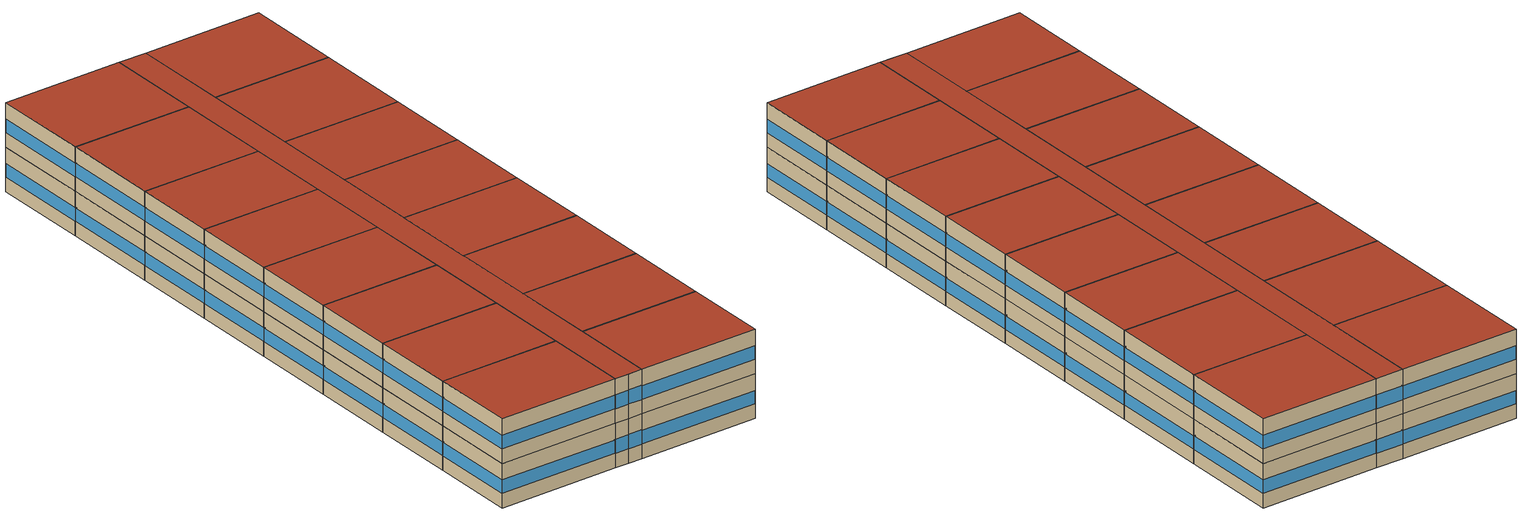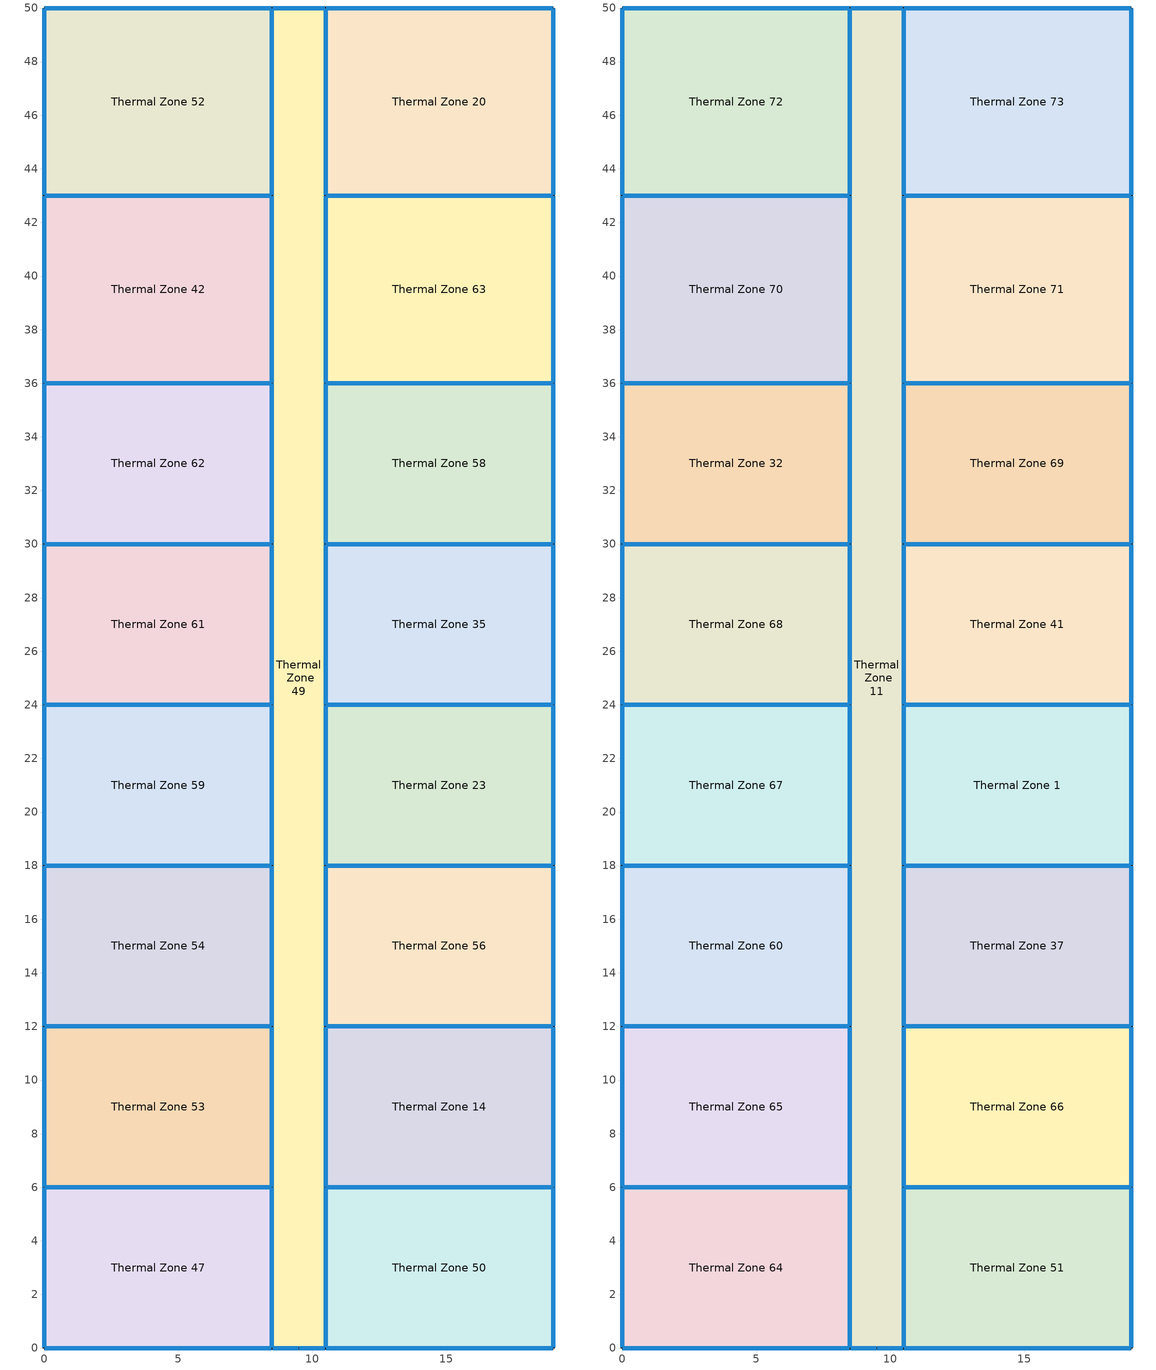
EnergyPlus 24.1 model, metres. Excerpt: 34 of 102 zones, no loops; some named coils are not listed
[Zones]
Thermal Zone 14
 floor ground (Generic Ground Slab 6A 20112020): 19,12 19,6 10.5,6 10.5,12 z6.1
 wall outside (Customized opaque construction {43577338-bb1a-47c1-a31a-39af3f5bfda6} to conductance of 0.247): 19,6 19,12 10.5,12 10.5,6 19,6 z6.1:9.14
 window (Customized Fenestration: u=2.38): 19,6.03 19,11.97 / 10.53,6 18.97,6 / 10.5,11.97 10.5,6.03 / 18.97,12 10.53,12 z7.1:8.02
 roof outside (Typical IEAD Roof 20112019 6A): 19,6 19,12 10.5,12 10.5,6 z9.14
Thermal Zone 20
 floor ground (Generic Ground Slab 6A 20112020): 19,50 19,43 10.5,43 10.5,50 z6.1
 wall outside (Customized opaque construction {43577338-bb1a-47c1-a31a-39af3f5bfda6} to conductance of 0.247): 10.5,50 10.5,43 19,43 19,50 10.5,50 z6.1:9.14
 window (Customized Fenestration: u=2.38): 10.5,49.97 10.5,43.03 / 18.97,50 10.53,50 / 19,43.03 19,49.97 / 10.53,43 18.97,43 z7.1:8.02
 roof outside (Typical IEAD Roof 20112019 6A): 19,43 19,50 10.5,50 10.5,43 z9.14
Thermal Zone 23
 floor ground (Generic Ground Slab 6A 20112020): 19,24 19,18 10.5,18 10.5,24 z6.1
 wall outside (Customized opaque construction {43577338-bb1a-47c1-a31a-39af3f5bfda6} to conductance of 0.247): 19,18 19,24 10.5,24 10.5,18 19,18 z6.1:9.14
 window (Customized Fenestration: u=2.38): 19,18.03 19,23.97 / 10.53,18 18.97,18 / 10.5,23.97 10.5,18.03 / 18.97,24 10.53,24 z7.1:8.02
 roof outside (Typical IEAD Roof 20112019 6A): 19,18 19,24 10.5,24 10.5,18 z9.14
Thermal Zone 35
 floor ground (Generic Ground Slab 6A 20112020): 19,30 19,24 10.5,24 10.5,30 z6.1
 wall outside (Customized opaque construction {43577338-bb1a-47c1-a31a-39af3f5bfda6} to conductance of 0.247): 19,24 19,30 10.5,30 10.5,24 19,24 z6.1:9.14
 window (Customized Fenestration: u=2.38): 19,24.03 19,29.97 / 10.53,24 18.97,24 / 10.5,29.97 10.5,24.03 / 18.97,30 10.53,30 z7.1:8.02
 roof outside (Typical IEAD Roof 20112019 6A): 19,24 19,30 10.5,30 10.5,24 z9.14
Thermal Zone 42
 floor ground (Generic Ground Slab 6A 20112020): 8.5,43 8.5,36 0,36 0,43 z6.1
 wall outside (Customized opaque construction {43577338-bb1a-47c1-a31a-39af3f5bfda6} to conductance of 0.247): 0,43 0,36 8.5,36 8.5,43 0,43 z6.1:9.14
 window (Customized Fenestration: u=2.38): 0,42.97 0,36.03 / 8.47,43 0.03,43 / 8.5,36.03 8.5,42.97 / 0.03,36 8.47,36 z7.1:8.02
 roof outside (Typical IEAD Roof 20112019 6A): 8.5,36 8.5,43 0,43 0,36 z9.14
Thermal Zone 47
 floor ground (Generic Ground Slab 6A 20112020): 8.5,6 8.5,0 0,0 0,6 z6.1
 wall outside (Customized opaque construction {43577338-bb1a-47c1-a31a-39af3f5bfda6} to conductance of 0.247): 8.5,0 8.5,6 0,6 0,0 8.5,0 z6.1:9.14
 window (Customized Fenestration: u=2.38): 8.5,0.03 8.5,5.97 / 0.03,0 8.47,0 / 0,5.97 0,0.03 / 8.47,6 0.03,6 z7.1:8.02
 roof outside (Typical IEAD Roof 20112019 6A): 8.5,0 8.5,6 0,6 0,0 z9.14
Thermal Zone 49
 floor ground (Generic Ground Slab 6A 20112020): 10.5,50 10.5,0 8.5,0 8.5,50 z6.1
 wall outside (Customized opaque construction {43577338-bb1a-47c1-a31a-39af3f5bfda6} to conductance of 0.247): 10.5,0 10.5,6 10.5,12 10.5,18 10.5,24 10.5,30 10.5,36 10.5,43 10.5,50 8.5,50 8.5,43 8.5,36 8.5,30 8.5,24 8.5,18 8.5,12 8.5,6 8.5,0 9.5,0 10.5,0 z6.1:9.14
 window (Customized Fenestration: u=2.38): 10.5,0.03 10.5,5.97 / 8.5,5.97 8.5,0.03 / 8.5,11.97 8.5,6.03 / 8.5,17.97 8.5,12.03 / 8.5,23.97 8.5,18.03 / 8.5,29.97 8.5,24.03 / 8.5,35.97 8.5,30.03 / 8.5,42.97 8.5,36.03 / 8.5,49.97 8.5,43.03 / 10.5,43.03 10.5,49.97 / 10.5,36.03 10.5,42.97 / 10.5,30.03 10.5,35.97 / 10.5,24.03 10.5,29.97 / 10.5,18.03 10.5,23.97 / 10.5,12.03 10.5,17.97 / 10.5,6.03 10.5,11.97 z7.1:8.02; 9.53,0 10.47,0 / 8.53,0 9.47,0 z7.1:8.06; 10.47,50 8.53,50 z7.1:8.03
 roof outside (Typical IEAD Roof 20112019 6A): 10.5,0 10.5,50 8.5,50 8.5,0 z9.14
Thermal Zone 50
 floor ground (Generic Ground Slab 6A 20112020): 19,6 19,0 10.5,0 10.5,6 z6.1
 wall outside (Customized opaque construction {43577338-bb1a-47c1-a31a-39af3f5bfda6} to conductance of 0.247): 19,0 19,6 10.5,6 10.5,0 19,0 z6.1:9.14
 window (Customized Fenestration: u=2.38): 19,0.03 19,5.97 / 10.53,0 18.97,0 / 10.5,5.97 10.5,0.03 / 18.97,6 10.53,6 z7.1:8.02
 roof outside (Typical IEAD Roof 20112019 6A): 19,0 19,6 10.5,6 10.5,0 z9.14
Thermal Zone 52
 floor ground (Generic Ground Slab 6A 20112020): 8.5,50 8.5,43 0,43 0,50 z6.1
 wall outside (Customized opaque construction {43577338-bb1a-47c1-a31a-39af3f5bfda6} to conductance of 0.247): 0,50 0,43 8.5,43 8.5,50 0,50 z6.1:9.14
 window (Customized Fenestration: u=2.38): 0,49.97 0,43.03 / 8.47,50 0.03,50 / 8.5,43.03 8.5,49.97 / 0.03,43 8.47,43 z7.1:8.02
 roof outside (Typical IEAD Roof 20112019 6A): 8.5,43 8.5,50 0,50 0,43 z9.14
Thermal Zone 53
 floor ground (Generic Ground Slab 6A 20112020): 0,12 8.5,12 8.5,6 0,6 z6.1
 wall outside (Customized opaque construction {43577338-bb1a-47c1-a31a-39af3f5bfda6} to conductance of 0.247): 8.5,6 8.5,12 0,12 0,6 8.5,6 z6.1:9.14
 window (Customized Fenestration: u=2.38): 8.5,6.03 8.5,11.97 / 0.03,6 8.47,6 / 0,11.97 0,6.03 / 8.47,12 0.03,12 z7.1:8.02
 roof outside (Typical IEAD Roof 20112019 6A): 8.5,6 8.5,12 0,12 0,6 z9.14
Thermal Zone 54
 floor ground (Generic Ground Slab 6A 20112020): 8.5,18 8.5,12 0,12 0,18 z6.1
 wall outside (Customized opaque construction {43577338-bb1a-47c1-a31a-39af3f5bfda6} to conductance of 0.247): 8.5,12 8.5,18 0,18 0,12 8.5,12 z6.1:9.14
 window (Customized Fenestration: u=2.38): 8.5,12.03 8.5,17.97 / 0.03,12 8.47,12 / 0,17.97 0,12.03 / 8.47,18 0.03,18 z7.1:8.02
 roof outside (Typical IEAD Roof 20112019 6A): 8.5,12 8.5,18 0,18 0,12 z9.14
Thermal Zone 56
 floor ground (Generic Ground Slab 6A 20112020): 19,18 19,12 10.5,12 10.5,18 z6.1
 wall outside (Customized opaque construction {43577338-bb1a-47c1-a31a-39af3f5bfda6} to conductance of 0.247): 19,12 19,18 10.5,18 10.5,12 19,12 z6.1:9.14
 window (Customized Fenestration: u=2.38): 19,12.03 19,17.97 / 10.53,12 18.97,12 / 10.5,17.97 10.5,12.03 / 18.97,18 10.53,18 z7.1:8.02
 roof outside (Typical IEAD Roof 20112019 6A): 19,12 19,18 10.5,18 10.5,12 z9.14
Thermal Zone 58
 floor ground (Generic Ground Slab 6A 20112020): 19,36 19,30 10.5,30 10.5,36 z6.1
 wall outside (Customized opaque construction {43577338-bb1a-47c1-a31a-39af3f5bfda6} to conductance of 0.247): 19,30 19,36 10.5,36 10.5,30 19,30 z6.1:9.14
 window (Customized Fenestration: u=2.38): 19,30.03 19,35.97 / 10.53,30 18.97,30 / 10.5,35.97 10.5,30.03 / 18.97,36 10.53,36 z7.1:8.02
 roof outside (Typical IEAD Roof 20112019 6A): 19,30 19,36 10.5,36 10.5,30 z9.14
Thermal Zone 59
 floor ground (Generic Ground Slab 6A 20112020): 8.5,24 8.5,18 0,18 0,24 z6.1
 wall outside (Customized opaque construction {43577338-bb1a-47c1-a31a-39af3f5bfda6} to conductance of 0.247): 8.5,18 8.5,24 0,24 0,18 8.5,18 z6.1:9.14
 window (Customized Fenestration: u=2.38): 8.5,18.03 8.5,23.97 / 0.03,18 8.47,18 / 0,23.97 0,18.03 / 8.47,24 0.03,24 z7.1:8.02
 roof outside (Typical IEAD Roof 20112019 6A): 8.5,18 8.5,24 0,24 0,18 z9.14
Thermal Zone 61
 floor ground (Generic Ground Slab 6A 20112020): 8.5,30 8.5,24 0,24 0,30 z6.1
 wall outside (Customized opaque construction {43577338-bb1a-47c1-a31a-39af3f5bfda6} to conductance of 0.247): 0,30 0,24 8.5,24 8.5,30 0,30 z6.1:9.14
 window (Customized Fenestration: u=2.38): 0,29.97 0,24.03 / 8.47,30 0.03,30 / 8.5,24.03 8.5,29.97 / 0.03,24 8.47,24 z7.1:8.02
 roof outside (Typical IEAD Roof 20112019 6A): 8.5,24 8.5,30 0,30 0,24 z9.14
Thermal Zone 62
 floor ground (Generic Ground Slab 6A 20112020): 8.5,36 8.5,30 0,30 0,36 z6.1
 wall outside (Customized opaque construction {43577338-bb1a-47c1-a31a-39af3f5bfda6} to conductance of 0.247): 0,36 0,30 8.5,30 8.5,36 0,36 z6.1:9.14
 window (Customized Fenestration: u=2.38): 0,35.97 0,30.03 / 8.47,36 0.03,36 / 8.5,30.03 8.5,35.97 / 0.03,30 8.47,30 z7.1:8.02
 roof outside (Typical IEAD Roof 20112019 6A): 8.5,30 8.5,36 0,36 0,30 z9.14
Thermal Zone 63
 floor ground (Generic Ground Slab 6A 20112020): 19,43 19,36 10.5,36 10.5,43 z6.1
 wall outside (Customized opaque construction {43577338-bb1a-47c1-a31a-39af3f5bfda6} to conductance of 0.247): 19,36 19,43 10.5,43 10.5,36 19,36 z6.1:9.14
 window (Customized Fenestration: u=2.38): 19,36.03 19,42.97 / 10.53,36 18.97,36 / 10.5,42.97 10.5,36.03 / 18.97,43 10.53,43 z7.1:8.02
 roof outside (Typical IEAD Roof 20112019 6A): 19,36 19,43 10.5,43 10.5,36 z9.14
Thermal Zone 1
 floor ground (Generic Ground Slab 6A 20112020): 19,24 19,18 10.5,18 10.5,24 z9.14
 wall outside (Customized opaque construction {43577338-bb1a-47c1-a31a-39af3f5bfda6} to conductance of 0.247): 19,18 19,24 10.5,24 10.5,18 19,18 z9.14:12.19
 window (Customized Fenestration: u=2.38): 19,18.03 19,23.97 / 10.5,23.97 10.5,18.03 z10.14:11.07; 10.53,18 18.97,18 / 18.97,24 10.53,24 z10.14:11.06
 roof outside (Typical IEAD Roof 20112019 6A): 19,18 19,24 10.5,24 10.5,18 z12.19
Thermal Zone 11
 floor ground (Generic Ground Slab 6A 20112020): 10.5,50 10.5,0 8.5,0 8.5,50 z9.14
 wall outside (Customized opaque construction {43577338-bb1a-47c1-a31a-39af3f5bfda6} to conductance of 0.247): 10.5,0 10.5,6 10.5,12 10.5,18 10.5,24 10.5,30 10.5,36 10.5,43 10.5,50 8.5,50 8.5,43 8.5,36 8.5,30 8.5,24 8.5,18 8.5,12 8.5,6 8.5,0 9.5,0 10.5,0 z9.14:12.19
 window (Customized Fenestration: u=2.38): 10.5,0.03 10.5,5.97 / 8.5,5.97 8.5,0.03 / 8.5,11.97 8.5,6.03 / 8.5,17.97 8.5,12.03 / 8.5,23.97 8.5,18.03 / 8.5,29.97 8.5,24.03 / 8.5,35.97 8.5,30.03 / 8.5,42.97 8.5,36.03 / 8.5,49.97 8.5,43.03 / 10.5,43.03 10.5,49.97 / 10.5,36.03 10.5,42.97 / 10.5,30.03 10.5,35.97 / 10.5,24.03 10.5,29.97 / 10.5,18.03 10.5,23.97 / 10.5,12.03 10.5,17.97 / 10.5,6.03 10.5,11.97 z10.14:11.07; 9.53,0 10.47,0 / 8.53,0 9.47,0 z10.14:11.11; 10.47,50 8.53,50 z10.14:11.08
 roof outside (Typical IEAD Roof 20112019 6A): 10.5,0 10.5,50 8.5,50 8.5,0 z12.19
Thermal Zone 32
 floor ground (Generic Ground Slab 6A 20112020): 8.5,36 8.5,30 0,30 0,36 z9.14
 wall outside (Customized opaque construction {43577338-bb1a-47c1-a31a-39af3f5bfda6} to conductance of 0.247): 0,36 0,30 8.5,30 8.5,36 0,36 z9.14:12.19
 window (Customized Fenestration: u=2.38): 0,35.97 0,30.03 / 8.5,30.03 8.5,35.97 z10.14:11.07; 8.47,36 0.03,36 / 0.03,30 8.47,30 z10.14:11.06
 roof outside (Typical IEAD Roof 20112019 6A): 8.5,30 8.5,36 0,36 0,30 z12.19
Thermal Zone 37
 floor ground (Generic Ground Slab 6A 20112020): 19,18 19,12 10.5,12 10.5,18 z9.14
 wall outside (Customized opaque construction {43577338-bb1a-47c1-a31a-39af3f5bfda6} to conductance of 0.247): 19,12 19,18 10.5,18 10.5,12 19,12 z9.14:12.19
 window (Customized Fenestration: u=2.38): 19,12.03 19,17.97 / 10.5,17.97 10.5,12.03 z10.14:11.07; 10.53,12 18.97,12 / 18.97,18 10.53,18 z10.14:11.06
 roof outside (Typical IEAD Roof 20112019 6A): 19,12 19,18 10.5,18 10.5,12 z12.19
Thermal Zone 41
 floor ground (Generic Ground Slab 6A 20112020): 19,30 19,24 10.5,24 10.5,30 z9.14
 wall outside (Customized opaque construction {43577338-bb1a-47c1-a31a-39af3f5bfda6} to conductance of 0.247): 19,24 19,30 10.5,30 10.5,24 19,24 z9.14:12.19
 window (Customized Fenestration: u=2.38): 19,24.03 19,29.97 / 10.5,29.97 10.5,24.03 z10.14:11.07; 10.53,24 18.97,24 / 18.97,30 10.53,30 z10.14:11.06
 roof outside (Typical IEAD Roof 20112019 6A): 19,24 19,30 10.5,30 10.5,24 z12.19
Thermal Zone 51
 floor ground (Generic Ground Slab 6A 20112020): 19,6 19,0 10.5,0 10.5,6 z9.14
 wall outside (Customized opaque construction {43577338-bb1a-47c1-a31a-39af3f5bfda6} to conductance of 0.247): 19,0 19,6 10.5,6 10.5,0 19,0 z9.14:12.19
 window (Customized Fenestration: u=2.38): 19,0.03 19,5.97 / 10.5,5.97 10.5,0.03 z10.14:11.07; 10.53,0 18.97,0 / 18.97,6 10.53,6 z10.14:11.06
 roof outside (Typical IEAD Roof 20112019 6A): 19,0 19,6 10.5,6 10.5,0 z12.19
Thermal Zone 60
 floor ground (Generic Ground Slab 6A 20112020): 8.5,18 8.5,12 0,12 0,18 z9.14
 wall outside (Customized opaque construction {43577338-bb1a-47c1-a31a-39af3f5bfda6} to conductance of 0.247): 8.5,12 8.5,18 0,18 0,12 8.5,12 z9.14:12.19
 window (Customized Fenestration: u=2.38): 8.5,12.03 8.5,17.97 / 0,17.97 0,12.03 z10.14:11.07; 0.03,12 8.47,12 / 8.47,18 0.03,18 z10.14:11.06
 roof outside (Typical IEAD Roof 20112019 6A): 8.5,12 8.5,18 0,18 0,12 z12.19
Thermal Zone 64
 floor ground (Generic Ground Slab 6A 20112020): 8.5,6 8.5,0 0,0 0,6 z9.14
 wall outside (Customized opaque construction {43577338-bb1a-47c1-a31a-39af3f5bfda6} to conductance of 0.247): 8.5,0 8.5,6 0,6 0,0 8.5,0 z9.14:12.19
 window (Customized Fenestration: u=2.38): 8.5,0.03 8.5,5.97 / 0,5.97 0,0.03 z10.14:11.07; 0.03,0 8.47,0 / 8.47,6 0.03,6 z10.14:11.06
 roof outside (Typical IEAD Roof 20112019 6A): 8.5,0 8.5,6 0,6 0,0 z12.19
Thermal Zone 65
 floor ground (Generic Ground Slab 6A 20112020): 0,12 8.5,12 8.5,6 0,6 z9.14
 wall outside (Customized opaque construction {43577338-bb1a-47c1-a31a-39af3f5bfda6} to conductance of 0.247): 8.5,6 8.5,12 0,12 0,6 8.5,6 z9.14:12.19
 window (Customized Fenestration: u=2.38): 8.5,6.03 8.5,11.97 / 0,11.97 0,6.03 z10.14:11.07; 0.03,6 8.47,6 / 8.47,12 0.03,12 z10.14:11.06
 roof outside (Typical IEAD Roof 20112019 6A): 8.5,6 8.5,12 0,12 0,6 z12.19
Thermal Zone 66
 floor ground (Generic Ground Slab 6A 20112020): 19,12 19,6 10.5,6 10.5,12 z9.14
 wall outside (Customized opaque construction {43577338-bb1a-47c1-a31a-39af3f5bfda6} to conductance of 0.247): 19,6 19,12 10.5,12 10.5,6 19,6 z9.14:12.19
 window (Customized Fenestration: u=2.38): 19,6.03 19,11.97 / 10.5,11.97 10.5,6.03 z10.14:11.07; 10.53,6 18.97,6 / 18.97,12 10.53,12 z10.14:11.06
 roof outside (Typical IEAD Roof 20112019 6A): 19,6 19,12 10.5,12 10.5,6 z12.19
Thermal Zone 67
 floor ground (Generic Ground Slab 6A 20112020): 8.5,24 8.5,18 0,18 0,24 z9.14
 wall outside (Customized opaque construction {43577338-bb1a-47c1-a31a-39af3f5bfda6} to conductance of 0.247): 8.5,18 8.5,24 0,24 0,18 8.5,18 z9.14:12.19
 window (Customized Fenestration: u=2.38): 8.5,18.03 8.5,23.97 / 0,23.97 0,18.03 z10.14:11.07; 0.03,18 8.47,18 / 8.47,24 0.03,24 z10.14:11.06
 roof outside (Typical IEAD Roof 20112019 6A): 8.5,18 8.5,24 0,24 0,18 z12.19
Thermal Zone 68
 floor ground (Generic Ground Slab 6A 20112020): 8.5,30 8.5,24 0,24 0,30 z9.14
 wall outside (Customized opaque construction {43577338-bb1a-47c1-a31a-39af3f5bfda6} to conductance of 0.247): 0,30 0,24 8.5,24 8.5,30 0,30 z9.14:12.19
 window (Customized Fenestration: u=2.38): 0,29.97 0,24.03 / 8.5,24.03 8.5,29.97 z10.14:11.07; 8.47,30 0.03,30 / 0.03,24 8.47,24 z10.14:11.06
 roof outside (Typical IEAD Roof 20112019 6A): 8.5,24 8.5,30 0,30 0,24 z12.19
Thermal Zone 69
 floor ground (Generic Ground Slab 6A 20112020): 19,36 19,30 10.5,30 10.5,36 z9.14
 wall outside (Customized opaque construction {43577338-bb1a-47c1-a31a-39af3f5bfda6} to conductance of 0.247): 19,30 19,36 10.5,36 10.5,30 19,30 z9.14:12.19
 window (Customized Fenestration: u=2.38): 19,30.03 19,35.97 / 10.5,35.97 10.5,30.03 z10.14:11.07; 10.53,30 18.97,30 / 18.97,36 10.53,36 z10.14:11.06
 roof outside (Typical IEAD Roof 20112019 6A): 19,30 19,36 10.5,36 10.5,30 z12.19
Thermal Zone 70
 floor ground (Generic Ground Slab 6A 20112020): 8.5,43 8.5,36 0,36 0,43 z9.14
 wall outside (Customized opaque construction {43577338-bb1a-47c1-a31a-39af3f5bfda6} to conductance of 0.247): 0,43 0,36 8.5,36 8.5,43 0,43 z9.14:12.19
 window (Customized Fenestration: u=2.38): 0,42.97 0,36.03 / 8.5,36.03 8.5,42.97 z10.14:11.07; 8.47,43 0.03,43 / 0.03,36 8.47,36 z10.14:11.06
 roof outside (Typical IEAD Roof 20112019 6A): 8.5,36 8.5,43 0,43 0,36 z12.19
Thermal Zone 71
 floor ground (Generic Ground Slab 6A 20112020): 19,43 19,36 10.5,36 10.5,43 z9.14
 wall outside (Customized opaque construction {43577338-bb1a-47c1-a31a-39af3f5bfda6} to conductance of 0.247): 19,36 19,43 10.5,43 10.5,36 19,36 z9.14:12.19
 window (Customized Fenestration: u=2.38): 19,36.03 19,42.97 / 10.5,42.97 10.5,36.03 z10.14:11.07; 10.53,36 18.97,36 / 18.97,43 10.53,43 z10.14:11.06
 roof outside (Typical IEAD Roof 20112019 6A): 19,36 19,43 10.5,43 10.5,36 z12.19
Thermal Zone 72
 floor ground (Generic Ground Slab 6A 20112020): 8.5,50 8.5,43 0,43 0,50 z9.14
 wall outside (Customized opaque construction {43577338-bb1a-47c1-a31a-39af3f5bfda6} to conductance of 0.247): 0,50 0,43 8.5,43 8.5,50 0,50 z9.14:12.19
 window (Customized Fenestration: u=2.38): 0,49.97 0,43.03 / 8.5,43.03 8.5,49.97 z10.14:11.07; 8.47,50 0.03,50 / 0.03,43 8.47,43 z10.14:11.06
 roof outside (Typical IEAD Roof 20112019 6A): 8.5,43 8.5,50 0,50 0,43 z12.19
Thermal Zone 73
 floor ground (Generic Ground Slab 6A 20112020): 19,50 19,43 10.5,43 10.5,50 z9.14
 wall outside (Customized opaque construction {43577338-bb1a-47c1-a31a-39af3f5bfda6} to conductance of 0.247): 10.5,50 10.5,43 19,43 19,50 10.5,50 z9.14:12.19
 window (Customized Fenestration: u=2.38): 10.5,49.97 10.5,43.03 / 19,43.03 19,49.97 z10.14:11.07; 18.97,50 10.53,50 / 10.53,43 18.97,43 z10.14:11.06
 roof outside (Typical IEAD Roof 20112019 6A): 19,43 19,50 10.5,50 10.5,43 z12.19
[Building]
Building 1
[Site:Location]
Montreal Int'l: Latitude {deg}=45.47; Longitude {deg}=-73.75; Time Zone {hr}=-5; Elevation {m}=36
[SizingPeriod:DesignDay] Month=7; Day of Month=21; Day Type=SummerDesignDay; Daily Dry-Bulb Temperature Range {deltaC}=9.3; Dry-Bulb Temperature Range Modifier Type=DefaultMultipliers; Barometric Pressure {Pa}=100893; Wind Speed {m/s}=4.9; Wind Direction {deg}=220; Rain Indicator=No; Snow Indicator=No; Daylight Saving Time Indicator=No; Solar Model Indicator=ASHRAETau; ASHRAE Clear Sky Optical Depth for Beam Irradiance (taub)=0.465; ASHRAE Clear Sky Optical Depth for Diffuse Irradiance (taud)=1.966; Begin Environment Reset Mode=FullResetAtBeginEnvironment
Name | Maximum Dry-Bulb Temperature {C} | Humidity Condition Type | Wetbulb or DewPoint at Maximum Dry-Bulb {C} | Enthalpy at Maximum Dry-Bulb {J/kg}
Montreal Int'l Ann Clg .4% Condns DB=>MWB | 30 | Wetbulb | 22.1
Montreal Int'l Ann Clg .4% Condns DP=>MDB | 26 | Dewpoint | 21.6
Montreal Int'l Ann Clg .4% Condns Enth=>MDB | 28.1 | Enthalpy |  | 69300
Montreal Int'l Ann Clg .4% Condns WB=>MDB | 28.1 | Wetbulb | 23.2
[Material] Thermal Absorptance=0.9
Name | Roughness | Thickness {m} | Conductivity {W/m-K} | Density {kg/m3} | Specific Heat {J/kg-K} | Solar Absorptance | Visible Absorptance
1/2IN Gypsum 1 | Smooth | 0.0127 | 0.16 | 784.9 | 830 | 0.4 | 0.4
1IN Stucco 1 | Smooth | 0.0253 | 0.6918 | 1858 | 837 | 0.7 | 0.92
8IN CONCRETE HW RefBldg 1 | Rough | 0.2032 | 1.311 | 2240 | 836.8 | 0.7 | 0.7
Generic HW Concrete | MediumRough | 0.2 | 1.95 | 2240 | 900 | 0.8 | 0.8
Metal Roof Surface 2 | Smooth | 0.0008 | 45.28 | 7824 | 500 | 0.7 | 0.7
Roof Membrane 1 | VeryRough | 0.0095 | 0.16 | 1121.29 | 1460 | 0.7 | 0.7
[Material:NoMass] Roughness=Smooth; Thermal Absorptance=0.9; Solar Absorptance=0.7; Visible Absorptance=0.7
Name | Thermal Resistance {m2-K/W}
Typical Insulation R-10.11 1 | 3.77764
Typical Insulation U=0.183 | 5.46
[WindowMaterial:SimpleGlazingSystem]
Fenestration U=2.38 0.4: U-Factor {W/m2-K}=2.38; Solar Heat Gain Coefficient=0.4; Visible Transmittance=0.4
[Construction]
Customized Fenestration: u=2.38: Fenestration U=2.38 0.4
Customized opaque construction {43577338-bb1a-47c1-a31a-39af3f5bfda6} to conductance of 0.247: 1IN Stucco 1, 8IN CONCRETE HW RefBldg 1, Typical Insulation R-10.11 1, 1/2IN Gypsum 1
Generic Ground Slab 6A 20112020: Typical Insulation U=0.183, Generic HW Concrete
Typical IEAD Roof 20112019 6A: Roof Membrane 1, Typical Insulation U=0.183, Metal Roof Surface 2
[Zone] Multiplier=1; Part of Total Floor Area=Yes
Thermal Zone 1; Thermal Zone 11; Thermal Zone 14; Thermal Zone 20; Thermal Zone 23; Thermal Zone 32; Thermal Zone 35; Thermal Zone 37; Thermal Zone 41; Thermal Zone 42; Thermal Zone 47; Thermal Zone 49; Thermal Zone 50; Thermal Zone 51; Thermal Zone 52; Thermal Zone 53; Thermal Zone 54; Thermal Zone 56; Thermal Zone 58; Thermal Zone 59; Thermal Zone 60; Thermal Zone 61; Thermal Zone 62; Thermal Zone 63; Thermal Zone 64; Thermal Zone 65; Thermal Zone 66; Thermal Zone 67; Thermal Zone 68; Thermal Zone 69; Thermal Zone 70; Thermal Zone 71; Thermal Zone 72; Thermal Zone 73
[Space]
Name | Zone | Space Type
Space 409 | Thermal Zone 1 | MURB small 1
Space 402 | Thermal Zone 11 | MURB lobby 1
Space 305 | Thermal Zone 14 | MURB small 1
Space 317 | Thermal Zone 20 | MURB small 1
Space 309 | Thermal Zone 23 | MURB small 1
Space 412 | Thermal Zone 32 | MURB small 1
Space 311 | Thermal Zone 35 | MURB small 1
Space 407 | Thermal Zone 37 | MURB small 1
Space 411 | Thermal Zone 41 | MURB small 1
Space 314 | Thermal Zone 42 | MURB small 1
Space 301 | Thermal Zone 47 | MURB small 1
Space 302 | Thermal Zone 49 | MURB lobby 1
Space 303 | Thermal Zone 50 | MURB small 1
Space 403 | Thermal Zone 51 | MURB small 1
Space 316 | Thermal Zone 52 | MURB small 1
Space 304 | Thermal Zone 53 | MURB small 1
Space 306 | Thermal Zone 54 | MURB small 1
Space 307 | Thermal Zone 56 | MURB small 1
Space 313 | Thermal Zone 58 | MURB small 1
Space 308 | Thermal Zone 59 | MURB small 1
Space 406 | Thermal Zone 60 | MURB small 1
Space 310 | Thermal Zone 61 | MURB small 1
Space 312 | Thermal Zone 62 | MURB small 1
Space 315 | Thermal Zone 63 | MURB small 1
Space 401 | Thermal Zone 64 | MURB small 1
Space 404 | Thermal Zone 65 | MURB small 1
Space 405 | Thermal Zone 66 | MURB small 1
Space 408 | Thermal Zone 67 | MURB small 1
Space 410 | Thermal Zone 68 | MURB small 1
Space 413 | Thermal Zone 69 | MURB small 1
Space 414 | Thermal Zone 70 | MURB small 1
Space 415 | Thermal Zone 71 | MURB small 1
Space 416 | Thermal Zone 72 | MURB small 1
Space 417 | Thermal Zone 73 | MURB small 1
[SpaceList]
MURB small 1: Space 409, Space 101, Space 108, Space 603, Space 104, Space 105, Space 103, Space 106, Space 107, Space 215, Space 109, Space 305, Space 110, Space 203, Space 201, Space 111, Space 112, Space 317, Space 113, Space 114, Space 309, Space 115, Space 614, Space 116, Space 117, Space 511, Space 206, Space 204, Space 205, Space 207, Space 311, Space 208, Space 407, Space 209, Space 210, Space 211, Space 314, Space 212, Space 213, Space 214, Space 216, Space 301, Space 217, Space 303, Space 403, Space 316, Space 304, Space 306, Space 611, Space 307, Space 608, Space 313, Space 308, Space 406, Space 310, Space 312, Space 315, Space 401, Space 506, Space 404, Space 405, Space 408, Space 410, Space 411, Space 412, Space 413, Space 414, Space 415, Space 416, Space 417, Space 501, Space 503, Space 504, Space 505, Space 507, Space 508, Space 509, Space 617, Space 510, Space 604, Space 512, Space 513, Space 514, Space 515, Space 516, Space 517, Space 601, Space 602, Space 605, Space 606, Space 607, Space 609, Space 610, Space 612, Space 613, Space 615, Space 616
MURB lobby 1: Space 102, Space 402, Space 202, Space 302, Space 502
[People]
People 2: Zone or ZoneList or Space or SpaceList=MURB small 1; Number of People Schedule=MidriseApartment Apartment Occ 2; Number of People Calculation Method=People/Area; People per Floor Area {person/m2}=0.0283091; Fraction Radiant=0.3; Activity Level Schedule=MidriseApartment Activity 2
[ElectricEquipment] Design Level Calculation Method=Watts/Area; Fraction Latent=0; Fraction Radiant=0.5; Fraction Lost=0
Name | Zone or ZoneList or Space or SpaceList | Schedule | Watts per Floor Area {W/m2}
Electric Equipment 2 | MURB small 1 | MURB Appliances and lighting | 8.3
Electric Equipment 1 | MURB lobby 1 | ApartmentMidRise BLDG_ELEVATORS Pre2004 | 8.15
[ZoneControl:Thermostat] Temperature Difference Between Cutout And Setpoint {deltaC}=0
Name | Zone or ZoneList | Control Type Schedule | Control 1
Thermal Zone 1 Thermostat | Thermal Zone 1 | Thermal Zone 1 Thermostat Schedule | Thermostat Setpoint Dual Setpoint 1
Thermal Zone 11 Thermostat | Thermal Zone 11 | Thermal Zone 11 Thermostat Schedule | Thermostat Setpoint Dual Setpoint 53
Thermal Zone 14 Thermostat | Thermal Zone 14 | Thermal Zone 14 Thermostat Schedule | Thermostat Setpoint Dual Setpoint 47
Thermal Zone 20 Thermostat | Thermal Zone 20 | Thermal Zone 20 Thermostat Schedule | Thermostat Setpoint Dual Setpoint 25
Thermal Zone 23 Thermostat | Thermal Zone 23 | Thermal Zone 23 Thermostat Schedule | Thermostat Setpoint Dual Setpoint 42
Thermal Zone 32 Thermostat | Thermal Zone 32 | Thermal Zone 32 Thermostat Schedule | Thermostat Setpoint Dual Setpoint 27
Thermal Zone 35 Thermostat | Thermal Zone 35 | Thermal Zone 35 Thermostat Schedule | Thermostat Setpoint Dual Setpoint 31
Thermal Zone 37 Thermostat | Thermal Zone 37 | Thermal Zone 37 Thermostat Schedule | Thermostat Setpoint Dual Setpoint 34
Thermal Zone 41 Thermostat | Thermal Zone 41 | Thermal Zone 41 Thermostat Schedule | Thermostat Setpoint Dual Setpoint 54
Thermal Zone 42 Thermostat | Thermal Zone 42 | Thermal Zone 42 Thermostat Schedule | Thermostat Setpoint Dual Setpoint 5
Thermal Zone 47 Thermostat | Thermal Zone 47 | Thermal Zone 47 Thermostat Schedule | Thermostat Setpoint Dual Setpoint 10
Thermal Zone 49 Thermostat | Thermal Zone 49 | Thermal Zone 49 Thermostat Schedule | Thermostat Setpoint Dual Setpoint 11
Thermal Zone 50 Thermostat | Thermal Zone 50 | Thermal Zone 50 Thermostat Schedule | Thermostat Setpoint Dual Setpoint 12
Thermal Zone 51 Thermostat | Thermal Zone 51 | Thermal Zone 51 Thermostat Schedule | Thermostat Setpoint Dual Setpoint 4
Thermal Zone 52 Thermostat | Thermal Zone 52 | Thermal Zone 52 Thermostat Schedule | Thermostat Setpoint Dual Setpoint 2
Thermal Zone 53 Thermostat | Thermal Zone 53 | Thermal Zone 53 Thermostat Schedule | Thermostat Setpoint Dual Setpoint 3
Thermal Zone 54 Thermostat | Thermal Zone 54 | Thermal Zone 54 Thermostat Schedule | Thermostat Setpoint Dual Setpoint 23
Thermal Zone 56 Thermostat | Thermal Zone 56 | Thermal Zone 56 Thermostat Schedule | Thermostat Setpoint Dual Setpoint 81
Thermal Zone 58 Thermostat | Thermal Zone 58 | Thermal Zone 58 Thermostat Schedule | Thermostat Setpoint Dual Setpoint 83
Thermal Zone 59 Thermostat | Thermal Zone 59 | Thermal Zone 59 Thermostat Schedule | Thermostat Setpoint Dual Setpoint 61
Thermal Zone 60 Thermostat | Thermal Zone 60 | Thermal Zone 60 Thermostat Schedule | Thermostat Setpoint Dual Setpoint 60
Thermal Zone 61 Thermostat | Thermal Zone 61 | Thermal Zone 61 Thermostat Schedule | Thermostat Setpoint Dual Setpoint 62
Thermal Zone 62 Thermostat | Thermal Zone 62 | Thermal Zone 62 Thermostat Schedule | Thermostat Setpoint Dual Setpoint 86
Thermal Zone 63 Thermostat | Thermal Zone 63 | Thermal Zone 63 Thermostat Schedule | Thermostat Setpoint Dual Setpoint 87
Thermal Zone 64 Thermostat | Thermal Zone 64 | Thermal Zone 64 Thermostat Schedule | Thermostat Setpoint Dual Setpoint 63
Thermal Zone 65 Thermostat | Thermal Zone 65 | Thermal Zone 65 Thermostat Schedule | Thermostat Setpoint Dual Setpoint 79
Thermal Zone 66 Thermostat | Thermal Zone 66 | Thermal Zone 66 Thermostat Schedule | Thermostat Setpoint Dual Setpoint 65
Thermal Zone 67 Thermostat | Thermal Zone 67 | Thermal Zone 67 Thermostat Schedule | Thermostat Setpoint Dual Setpoint 67
Thermal Zone 68 Thermostat | Thermal Zone 68 | Thermal Zone 68 Thermostat Schedule | Thermostat Setpoint Dual Setpoint 66
Thermal Zone 69 Thermostat | Thermal Zone 69 | Thermal Zone 69 Thermostat Schedule | Thermostat Setpoint Dual Setpoint 73
Thermal Zone 70 Thermostat | Thermal Zone 70 | Thermal Zone 70 Thermostat Schedule | Thermostat Setpoint Dual Setpoint 71
Thermal Zone 71 Thermostat | Thermal Zone 71 | Thermal Zone 71 Thermostat Schedule | Thermostat Setpoint Dual Setpoint 80
Thermal Zone 72 Thermostat | Thermal Zone 72 | Thermal Zone 72 Thermostat Schedule | Thermostat Setpoint Dual Setpoint 82
Thermal Zone 73 Thermostat | Thermal Zone 73 | Thermal Zone 73 Thermostat Schedule | Thermostat Setpoint Dual Setpoint 69
[ThermostatSetpoint:DualSetpoint] Heating Setpoint Temperature Schedule=NECB-G-Thermostat Setpoint-Heating; Cooling Setpoint Temperature Schedule=NECB-G-Thermostat Setpoint-Cooling
Thermostat Setpoint Dual Setpoint 1; Thermostat Setpoint Dual Setpoint 53; Thermostat Setpoint Dual Setpoint 47; Thermostat Setpoint Dual Setpoint 25; Thermostat Setpoint Dual Setpoint 42; Thermostat Setpoint Dual Setpoint 27; Thermostat Setpoint Dual Setpoint 31; Thermostat Setpoint Dual Setpoint 34; Thermostat Setpoint Dual Setpoint 54; Thermostat Setpoint Dual Setpoint 5; Thermostat Setpoint Dual Setpoint 10; Thermostat Setpoint Dual Setpoint 11; Thermostat Setpoint Dual Setpoint 12; Thermostat Setpoint Dual Setpoint 4; Thermostat Setpoint Dual Setpoint 2; Thermostat Setpoint Dual Setpoint 3; Thermostat Setpoint Dual Setpoint 23; Thermostat Setpoint Dual Setpoint 81; Thermostat Setpoint Dual Setpoint 83; Thermostat Setpoint Dual Setpoint 61; Thermostat Setpoint Dual Setpoint 60; Thermostat Setpoint Dual Setpoint 62; Thermostat Setpoint Dual Setpoint 86; Thermostat Setpoint Dual Setpoint 87; Thermostat Setpoint Dual Setpoint 63; Thermostat Setpoint Dual Setpoint 79; Thermostat Setpoint Dual Setpoint 65; Thermostat Setpoint Dual Setpoint 67; Thermostat Setpoint Dual Setpoint 66; Thermostat Setpoint Dual Setpoint 73; Thermostat Setpoint Dual Setpoint 71; Thermostat Setpoint Dual Setpoint 80; Thermostat Setpoint Dual Setpoint 82; Thermostat Setpoint Dual Setpoint 69
[ZoneHVAC:PackagedTerminalHeatPump] Availability Schedule=Always On Discrete hvac_library; Cooling Supply Air Flow Rate {m3/s}=Autosize; Heating Supply Air Flow Rate {m3/s}=Autosize; No Load Supply Air Flow Rate {m3/s}=Autosize; No Load Supply Air Flow Rate Control Set To Low Speed=Yes; Cooling Outdoor Air Flow Rate {m3/s}=Autosize; Heating Outdoor Air Flow Rate {m3/s}=Autosize; No Load Outdoor Air Flow Rate {m3/s}=Autosize; Heating Convergence Tolerance=0.001; Cooling Convergence Tolerance=0.001; Maximum Supply Air Temperature from Supplemental Heater {C}=Autosize; Maximum Outdoor Dry-Bulb Temperature for Supplemental Heater Operation {C}=21; Fan Placement=DrawThrough; Supply Air Fan Operating Mode Schedule=Always On Discrete hvac_library
Name | Supply Air Fan | Heating Coil | Cooling Coil | Supplemental Heating Coil
PTHP 4 | PTHP CV Fan 4 | PTHP 1 Spd DX Htg Coil 4 | PTHP 1 Spd DX Clg Coil 4 | PTHP Elec Htg Backup Coil 4
PTHP 11 | PTHP CV Fan 11 | PTHP 1 Spd DX Htg Coil 11 | PTHP 1 Spd DX Clg Coil 11 | PTHP Elec Htg Backup Coil 11
PTHP 19 | PTHP CV Fan 19 | PTHP 1 Spd DX Htg Coil 19 | PTHP 1 Spd DX Clg Coil 19 | PTHP Elec Htg Backup Coil 19
PTHP 16 | PTHP CV Fan 16 | PTHP 1 Spd DX Htg Coil 16 | PTHP 1 Spd DX Clg Coil 16 | PTHP Elec Htg Backup Coil 16
PTHP 17 | PTHP CV Fan 17 | PTHP 1 Spd DX Htg Coil 17 | PTHP 1 Spd DX Clg Coil 17 | PTHP Elec Htg Backup Coil 17
PTHP 9 | PTHP CV Fan 9 | PTHP 1 Spd DX Htg Coil 9 | PTHP 1 Spd DX Clg Coil 9 | PTHP Elec Htg Backup Coil 9
PTHP 25 | PTHP CV Fan 25 | PTHP 1 Spd DX Htg Coil 25 | PTHP 1 Spd DX Clg Coil 25 | PTHP Elec Htg Backup Coil 25
PTHP 18 | PTHP CV Fan 18 | PTHP 1 Spd DX Htg Coil 18 | PTHP 1 Spd DX Clg Coil 18 | PTHP Elec Htg Backup Coil 18
PTHP 22 | PTHP CV Fan 22 | PTHP 1 Spd DX Htg Coil 22 | PTHP 1 Spd DX Clg Coil 22 | PTHP Elec Htg Backup Coil 22
PTHP 26 | PTHP CV Fan 26 | PTHP 1 Spd DX Htg Coil 26 | PTHP 1 Spd DX Clg Coil 26 | PTHP Elec Htg Backup Coil 26
PTHP 20 | PTHP CV Fan 20 | PTHP 1 Spd DX Htg Coil 20 | PTHP 1 Spd DX Clg Coil 20 | PTHP Elec Htg Backup Coil 20
PTHP 21 | PTHP CV Fan 21 | PTHP 1 Spd DX Htg Coil 21 | PTHP 1 Spd DX Clg Coil 21 | PTHP Elec Htg Backup Coil 21
PTHP 23 | PTHP CV Fan 23 | PTHP 1 Spd DX Htg Coil 23 | PTHP 1 Spd DX Clg Coil 23 | PTHP Elec Htg Backup Coil 23
PTHP 24 | PTHP CV Fan 24 | PTHP 1 Spd DX Htg Coil 24 | PTHP 1 Spd DX Clg Coil 24 | PTHP Elec Htg Backup Coil 24
PTHP 27 | PTHP CV Fan 27 | PTHP 1 Spd DX Htg Coil 27 | PTHP 1 Spd DX Clg Coil 27 | PTHP Elec Htg Backup Coil 27
PTHP 34 | PTHP CV Fan 34 | PTHP 1 Spd DX Htg Coil 34 | PTHP 1 Spd DX Clg Coil 34 | PTHP Elec Htg Backup Coil 34
PTHP 7 | PTHP CV Fan 7 | PTHP 1 Spd DX Htg Coil 7 | PTHP 1 Spd DX Clg Coil 7 | PTHP Elec Htg Backup Coil 7
PTHP 55 | PTHP CV Fan 55 | PTHP 1 Spd DX Htg Coil 55 | PTHP 1 Spd DX Clg Coil 55 | PTHP Elec Htg Backup Coil 55
PTHP 32 | PTHP CV Fan 32 | PTHP 1 Spd DX Htg Coil 32 | PTHP 1 Spd DX Clg Coil 32 | PTHP Elec Htg Backup Coil 32
PTHP 57 | PTHP CV Fan 57 | PTHP 1 Spd DX Htg Coil 57 | PTHP 1 Spd DX Clg Coil 57 | PTHP Elec Htg Backup Coil 57
PTHP 47 | PTHP CV Fan 47 | PTHP 1 Spd DX Htg Coil 47 | PTHP 1 Spd DX Clg Coil 47 | PTHP Elec Htg Backup Coil 47
PTHP 36 | PTHP CV Fan 36 | PTHP 1 Spd DX Htg Coil 36 | PTHP 1 Spd DX Clg Coil 36 | PTHP Elec Htg Backup Coil 36
PTHP 35 | PTHP CV Fan 35 | PTHP 1 Spd DX Htg Coil 35 | PTHP 1 Spd DX Clg Coil 35 | PTHP Elec Htg Backup Coil 35
PTHP 41 | PTHP CV Fan 41 | PTHP 1 Spd DX Htg Coil 41 | PTHP 1 Spd DX Clg Coil 41 | PTHP Elec Htg Backup Coil 41
PTHP 50 | PTHP CV Fan 50 | PTHP 1 Spd DX Htg Coil 50 | PTHP 1 Spd DX Clg Coil 50 | PTHP Elec Htg Backup Coil 50
PTHP 31 | PTHP CV Fan 31 | PTHP 1 Spd DX Htg Coil 31 | PTHP 1 Spd DX Clg Coil 31 | PTHP Elec Htg Backup Coil 31
PTHP 54 | PTHP CV Fan 54 | PTHP 1 Spd DX Htg Coil 54 | PTHP 1 Spd DX Clg Coil 54 | PTHP Elec Htg Backup Coil 54
PTHP 13 | PTHP CV Fan 13 | PTHP 1 Spd DX Htg Coil 13 | PTHP 1 Spd DX Clg Coil 13 | PTHP Elec Htg Backup Coil 13
PTHP 29 | PTHP CV Fan 29 | PTHP 1 Spd DX Htg Coil 29 | PTHP 1 Spd DX Clg Coil 29 | PTHP Elec Htg Backup Coil 29
[Zone equipment]
Thermal Zone 1: Elec Baseboard, PTHP
Thermal Zone 11: Elec Baseboard 52, PTHP 2
Thermal Zone 14: Elec Baseboard 46, PTHP 3
Thermal Zone 20: Elec Baseboard 24, PTHP 25
Thermal Zone 23: Elec Baseboard 41, PTHP 26
Thermal Zone 32: Elec Baseboard 26, PTHP 57
Thermal Zone 35: Elec Baseboard 30, PTHP 35
Thermal Zone 37: Elec Baseboard 33, PTHP 50
Thermal Zone 41: Elec Baseboard 53, PTHP 45
Thermal Zone 42: Elec Baseboard 4, PTHP 53
Thermal Zone 47: Elec Baseboard 9, PTHP 58
Thermal Zone 49: Elec Baseboard 10, PTHP 56
Thermal Zone 50: Elec Baseboard 11, PTHP 40
Thermal Zone 51: Elec Baseboard 3, PTHP 30
Thermal Zone 52: Elec Baseboard 1, PTHP 48
Thermal Zone 53: Elec Baseboard 2, PTHP 43
Thermal Zone 54: Elec Baseboard 22, PTHP 44
Thermal Zone 56: Elec Baseboard 80, PTHP 49
Thermal Zone 58: Elec Baseboard 82, PTHP 52
Thermal Zone 59: Elec Baseboard 60, PTHP 33
Thermal Zone 60: Elec Baseboard 59, PTHP 66
Thermal Zone 61: Elec Baseboard 61, PTHP 84
Thermal Zone 62: Elec Baseboard 85, PTHP 76
Thermal Zone 63: Elec Baseboard 86, PTHP 77
Thermal Zone 64: Elec Baseboard 62, PTHP 88
Thermal Zone 65: Elec Baseboard 78, PTHP 72
Thermal Zone 66: Elec Baseboard 64, PTHP 73
Thermal Zone 67: Elec Baseboard 66, PTHP 61
Thermal Zone 68: Elec Baseboard 65, PTHP 67
Thermal Zone 69: Elec Baseboard 72, PTHP 71
Thermal Zone 70: Elec Baseboard 70, PTHP 64
Thermal Zone 71: Elec Baseboard 79, PTHP 65
Thermal Zone 72: Elec Baseboard 81, PTHP 75
Thermal Zone 73: Elec Baseboard 68, PTHP 89
[Sizing:Zone] Zone Cooling Design Supply Air Temperature Input Method=SupplyAirTemperature; Zone Cooling Design Supply Air Temperature {C}=14; Zone Cooling Design Supply Air Temperature Difference {deltaC}=11.11; Zone Heating Design Supply Air Temperature Input Method=SupplyAirTemperature; Zone Heating Design Supply Air Temperature {C}=40; Zone Heating Design Supply Air Temperature Difference {deltaC}=11.11; Zone Cooling Design Supply Air Humidity Ratio {kgWater/kgDryAir}=0.0085; Zone Heating Design Supply Air Humidity Ratio {kgWater/kgDryAir}=0.008; Cooling Design Air Flow Method=DesignDay; Cooling Design Air Flow Rate {m3/s}=0; Cooling Minimum Air Flow per Zone Floor Area {m3/s-m2}=0.000762; Cooling Minimum Air Flow {m3/s}=0; Cooling Minimum Air Flow Fraction=0; Heating Design Air Flow Method=DesignDay; Heating Design Air Flow Rate {m3/s}=0; Heating Maximum Air Flow per Zone Floor Area {m3/s-m2}=0.002032; Heating Maximum Air Flow {m3/s}=0.141576; Heating Maximum Air Flow Fraction=0.3; Account for Dedicated Outdoor Air System=No; Zone Load Sizing Method=Sensible Load Only No Latent Load; Zone Latent Cooling Design Supply Air Humidity Ratio Input Method=HumidityRatioDifference; Zone Cooling Design Supply Air Humidity Ratio Difference {kgWater/kgDryAir}=0.005; Zone Latent Heating Design Supply Air Humidity Ratio Input Method=HumidityRatioDifference; Zone Humidification Design Supply Air Humidity Ratio Difference {kgWater/kgDryAir}=0.005
Name | Design Specification Outdoor Air Object
Thermal Zone 1 | Thermal Zone 1 DSOA Space List
Thermal Zone 11 | Thermal Zone 11 Zero air DSOA
Thermal Zone 14 | Thermal Zone 14 DSOA Space List
Thermal Zone 20 | Thermal Zone 20 DSOA Space List
Thermal Zone 23 | Thermal Zone 23 DSOA Space List
Thermal Zone 32 | Thermal Zone 32 DSOA Space List
Thermal Zone 35 | Thermal Zone 35 DSOA Space List
Thermal Zone 37 | Thermal Zone 37 DSOA Space List
Thermal Zone 41 | Thermal Zone 41 DSOA Space List
Thermal Zone 42 | Thermal Zone 42 DSOA Space List
Thermal Zone 47 | Thermal Zone 47 DSOA Space List
Thermal Zone 49 | Thermal Zone 49 Zero air DSOA
Thermal Zone 50 | Thermal Zone 50 DSOA Space List
Thermal Zone 51 | Thermal Zone 51 DSOA Space List
Thermal Zone 52 | Thermal Zone 52 DSOA Space List
Thermal Zone 53 | Thermal Zone 53 DSOA Space List
Thermal Zone 54 | Thermal Zone 54 DSOA Space List
Thermal Zone 56 | Thermal Zone 56 DSOA Space List
Thermal Zone 58 | Thermal Zone 58 DSOA Space List
Thermal Zone 59 | Thermal Zone 59 DSOA Space List
Thermal Zone 60 | Thermal Zone 60 DSOA Space List
Thermal Zone 61 | Thermal Zone 61 DSOA Space List
Thermal Zone 62 | Thermal Zone 62 DSOA Space List
Thermal Zone 63 | Thermal Zone 63 DSOA Space List
Thermal Zone 64 | Thermal Zone 64 DSOA Space List
Thermal Zone 65 | Thermal Zone 65 DSOA Space List
Thermal Zone 66 | Thermal Zone 66 DSOA Space List
Thermal Zone 67 | Thermal Zone 67 DSOA Space List
Thermal Zone 68 | Thermal Zone 68 DSOA Space List
Thermal Zone 69 | Thermal Zone 69 DSOA Space List
Thermal Zone 70 | Thermal Zone 70 DSOA Space List
Thermal Zone 71 | Thermal Zone 71 DSOA Space List
Thermal Zone 72 | Thermal Zone 72 DSOA Space List
Thermal Zone 73 | Thermal Zone 73 DSOA Space List
[DesignSpecification:OutdoorAir] Outdoor Air Method=Sum; Outdoor Air Flow per Person {m3/s-person}=0; Outdoor Air Flow per Zone Floor Area {m3/s-m2}=0; Outdoor Air Flow Air Changes per Hour {1/hr}=0
Name | Outdoor Air Flow per Zone {m3/s} | Outdoor Air Schedule
MidriseApartment Apartment Ventilation | 0.05 | Always On Discrete
Thermal Zone 11 Zero air DSOA; Thermal Zone 49 Zero air DSOA | 0
[DesignSpecification:OutdoorAir:SpaceList] Space Design Specification Outdoor Air Object Name 1=MidriseApartment Apartment Ventilation
Name | Space Name 1
Thermal Zone 1 DSOA Space List | Space 409
Thermal Zone 14 DSOA Space List | Space 305
Thermal Zone 20 DSOA Space List | Space 317
Thermal Zone 23 DSOA Space List | Space 309
Thermal Zone 32 DSOA Space List | Space 412
Thermal Zone 35 DSOA Space List | Space 311
Thermal Zone 37 DSOA Space List | Space 407
Thermal Zone 41 DSOA Space List | Space 411
Thermal Zone 42 DSOA Space List | Space 314
Thermal Zone 47 DSOA Space List | Space 301
Thermal Zone 50 DSOA Space List | Space 303
Thermal Zone 51 DSOA Space List | Space 403
Thermal Zone 52 DSOA Space List | Space 316
Thermal Zone 53 DSOA Space List | Space 304
Thermal Zone 54 DSOA Space List | Space 306
Thermal Zone 56 DSOA Space List | Space 307
Thermal Zone 58 DSOA Space List | Space 313
Thermal Zone 59 DSOA Space List | Space 308
Thermal Zone 60 DSOA Space List | Space 406
Thermal Zone 61 DSOA Space List | Space 310
Thermal Zone 62 DSOA Space List | Space 312
Thermal Zone 63 DSOA Space List | Space 315
Thermal Zone 64 DSOA Space List | Space 401
Thermal Zone 65 DSOA Space List | Space 404
Thermal Zone 66 DSOA Space List | Space 405
Thermal Zone 67 DSOA Space List | Space 408
Thermal Zone 68 DSOA Space List | Space 410
Thermal Zone 69 DSOA Space List | Space 413
Thermal Zone 70 DSOA Space List | Space 414
Thermal Zone 71 DSOA Space List | Space 415
Thermal Zone 72 DSOA Space List | Space 416
Thermal Zone 73 DSOA Space List | Space 417
[Schedule:Day:Interval]
MidriseApartment Apartment Occ Default 1; MidriseApartment Apartment Occ Summer Design Day 2; MidriseApartment Apartment Occ Winter Design Day 2: No, 07:00, 1, 08:00, 0.85, 09:00, 0.39, 16:00, 0.25, 17:00, 0.3, 18:00, 0.52, 21:00, 0.87, 24:00, 1
MidriseApartment Activity Default 1; MidriseApartment Activity Summer Design Day 2; MidriseApartment Activity Winter Design Day 2: No, 24:00, 120
MURB Weekend schedule: No, 01:00, 0.617, 02:00, 0.543, 03:00, 0.504, 04:00, 0.475, 05:00, 0.463, 06:00, 0.465, 07:00, 0.483, 08:00, 0.547, 09:00, 0.62, 10:00, 0.684, 11:00, 0.736, 12:00, 0.778, 13:00, 0.824, 14:00, 0.817, 15:00, 0.784, 16:00, 0.776, 17:00, 0.793, 18:00, 0.86, 19:00, 0.909, 20:00, 0.886, 21:00, 0.849, 22:00, 0.821, 23:00, 0.774, 24:00, 0.701
MURB Weekday; MURB Friday schedule: No, 01:00, 0.62, 02:00, 0.555, 03:00, 0.513, 04:00, 0.494, 05:00, 0.48, 06:00, 0.478, 07:00, 0.512, 08:00, 0.58, 09:00, 0.625, 10:00, 0.669, 11:00, 0.704, 12:00, 0.742, 13:00, 0.798, 14:00, 0.788, 15:00, 0.757, 16:00, 0.748, 17:00, 0.783, 18:00, 0.894, 19:00, 1, 20:00, 0.985, 21:00, 0.947, 22:00, 0.908, 23:00, 0.832, 24:00, 0.718
Medium Office Lighting All Other Days Schedule: No, 24:00, 0.05
Medium Office Lighting Summer Design Day Schedule 1: No, 06:00, 1, 24:00, 0
Medium Office Lighting Winter Design Day Schedule 1: No, 24:00, 0
NECB-G-Thermostat Setpoint-Heating Default 2: No, 01:00, 18, 07:00, 18, 09:00, 21, 17:00, 21, 22:00, 21, 24:00, 18
NECB-G-Thermostat Setpoint-Heating Default: No, 01:00, 19, 07:00, 19, 09:00, 21, 17:00, 20, 22:00, 21, 24:00, 19
NECB-G-Thermostat Setpoint-Cooling Default: No, 08:00, 26, 17:00, 25, 24:00, 24
ApartmentMidRise BLDG_ELEVATORS Pre2004 Default: No, 04:00, 0.05, 05:00, 0.1, 06:00, 0.2, 07:00, 0.4, 09:00, 0.5, 10:00, 0.35, 16:00, 0.15, 17:00, 0.35, 19:00, 0.5, 21:00, 0.4, 22:00, 0.3, 23:00, 0.2, 24:00, 0.1
[Schedule:Week:Daily]
MidriseApartment Apartment Occ 2 Week Rule - Jan1-Dec31: MidriseApartment Apartment Occ Default 1, MidriseApartment Apartment Occ Default 1, MidriseApartment Apartment Occ Default 1, MidriseApartment Apartment Occ Default 1, MidriseApartment Apartment Occ Default 1, MidriseApartment Apartment Occ Default 1, MidriseApartment Apartment Occ Default 1, MidriseApartment Apartment Occ Default 1, MidriseApartment Apartment Occ Summer Design Day 2, MidriseApartment Apartment Occ Winter Design Day 2, MidriseApartment Apartment Occ Default 1, MidriseApartment Apartment Occ Default 1
MidriseApartment Activity 2 Week Rule - Jan1-Dec31: MidriseApartment Activity Default 1, MidriseApartment Activity Default 1, MidriseApartment Activity Default 1, MidriseApartment Activity Default 1, MidriseApartment Activity Default 1, MidriseApartment Activity Default 1, MidriseApartment Activity Default 1, MidriseApartment Activity Default 1, MidriseApartment Activity Summer Design Day 2, MidriseApartment Activity Winter Design Day 2, MidriseApartment Activity Default 1, MidriseApartment Activity Default 1
MURB Appliances and lighting Week Rule - Jan1-Dec31: MURB Weekend schedule, MURB Weekday, MURB Weekday, MURB Weekday, MURB Weekday, MURB Friday schedule, MURB Weekend schedule, Medium Office Lighting All Other Days Schedule, Medium Office Lighting Summer Design Day Schedule 1, Medium Office Lighting Winter Design Day Schedule 1, Medium Office Lighting All Other Days Schedule, Medium Office Lighting All Other Days Schedule
NECB-G-Thermostat Setpoint-Heating Week Rule - Jan1-Dec31: NECB-G-Thermostat Setpoint-Heating Default 2, NECB-G-Thermostat Setpoint-Heating Default, NECB-G-Thermostat Setpoint-Heating Default, NECB-G-Thermostat Setpoint-Heating Default, NECB-G-Thermostat Setpoint-Heating Default, NECB-G-Thermostat Setpoint-Heating Default, NECB-G-Thermostat Setpoint-Heating Default 2, NECB-G-Thermostat Setpoint-Heating Default, NECB-G-Thermostat Setpoint-Heating Default, NECB-G-Thermostat Setpoint-Heating Default, NECB-G-Thermostat Setpoint-Heating Default, NECB-G-Thermostat Setpoint-Heating Default
NECB-G-Thermostat Setpoint-Cooling Week Rule - Jan1-Dec31: NECB-G-Thermostat Setpoint-Cooling Default, NECB-G-Thermostat Setpoint-Cooling Default, NECB-G-Thermostat Setpoint-Cooling Default, NECB-G-Thermostat Setpoint-Cooling Default, NECB-G-Thermostat Setpoint-Cooling Default, NECB-G-Thermostat Setpoint-Cooling Default, NECB-G-Thermostat Setpoint-Cooling Default, NECB-G-Thermostat Setpoint-Cooling Default, NECB-G-Thermostat Setpoint-Cooling Default, NECB-G-Thermostat Setpoint-Cooling Default, NECB-G-Thermostat Setpoint-Cooling Default, NECB-G-Thermostat Setpoint-Cooling Default
ApartmentMidRise BLDG_ELEVATORS Pre2004 Week Rule - Jan1-Dec31: ApartmentMidRise BLDG_ELEVATORS Pre2004 Default, ApartmentMidRise BLDG_ELEVATORS Pre2004 Default, ApartmentMidRise BLDG_ELEVATORS Pre2004 Default, ApartmentMidRise BLDG_ELEVATORS Pre2004 Default, ApartmentMidRise BLDG_ELEVATORS Pre2004 Default, ApartmentMidRise BLDG_ELEVATORS Pre2004 Default, ApartmentMidRise BLDG_ELEVATORS Pre2004 Default, ApartmentMidRise BLDG_ELEVATORS Pre2004 Default, ApartmentMidRise BLDG_ELEVATORS Pre2004 Default, ApartmentMidRise BLDG_ELEVATORS Pre2004 Default, ApartmentMidRise BLDG_ELEVATORS Pre2004 Default, ApartmentMidRise BLDG_ELEVATORS Pre2004 Default
[Schedule:Year]
MidriseApartment Apartment Occ 2: MidriseApartment Apartment Occ 2 Week Rule - Jan1-Dec31, 1, 1, 12, 31
MidriseApartment Activity 2: MidriseApartment Activity 2 Week Rule - Jan1-Dec31, 1, 1, 12, 31
MURB Appliances and lighting: MURB Appliances and lighting Week Rule - Jan1-Dec31, 1, 1, 12, 31
NECB-G-Thermostat Setpoint-Heating: NECB-G-Thermostat Setpoint-Heating Week Rule - Jan1-Dec31, 1, 1, 12, 31
NECB-G-Thermostat Setpoint-Cooling: NECB-G-Thermostat Setpoint-Cooling Week Rule - Jan1-Dec31, 1, 1, 12, 31
ApartmentMidRise BLDG_ELEVATORS Pre2004: ApartmentMidRise BLDG_ELEVATORS Pre2004 Week Rule - Jan1-Dec31, 1, 1, 12, 31
[Schedule:Compact]
Thermal Zone 1 Thermostat Schedule; Thermal Zone 11 Thermostat Schedule; Thermal Zone 14 Thermostat Schedule; Thermal Zone 20 Thermostat Schedule; Thermal Zone 23 Thermostat Schedule; Thermal Zone 32 Thermostat Schedule; Thermal Zone 35 Thermostat Schedule; Thermal Zone 37 Thermostat Schedule; Thermal Zone 41 Thermostat Schedule; Thermal Zone 42 Thermostat Schedule; Thermal Zone 47 Thermostat Schedule; Thermal Zone 49 Thermostat Schedule; Thermal Zone 50 Thermostat Schedule; Thermal Zone 51 Thermostat Schedule; Thermal Zone 52 Thermostat Schedule; Thermal Zone 53 Thermostat Schedule; Thermal Zone 54 Thermostat Schedule; Thermal Zone 56 Thermostat Schedule; Thermal Zone 58 Thermostat Schedule; Thermal Zone 59 Thermostat Schedule; Thermal Zone 60 Thermostat Schedule; Thermal Zone 61 Thermostat Schedule; Thermal Zone 62 Thermostat Schedule; Thermal Zone 63 Thermostat Schedule; Thermal Zone 64 Thermostat Schedule; Thermal Zone 65 Thermostat Schedule; Thermal Zone 66 Thermostat Schedule; Thermal Zone 67 Thermostat Schedule; Thermal Zone 68 Thermostat Schedule; Thermal Zone 69 Thermostat Schedule; Thermal Zone 70 Thermostat Schedule; Thermal Zone 71 Thermostat Schedule; Thermal Zone 72 Thermostat Schedule; Thermal Zone 73 Thermostat Schedule: Through: 12/31, For: AllDays, Until: 24:00, 4
[Schedule:Constant]
Always On Discrete: Hourly Value=1
